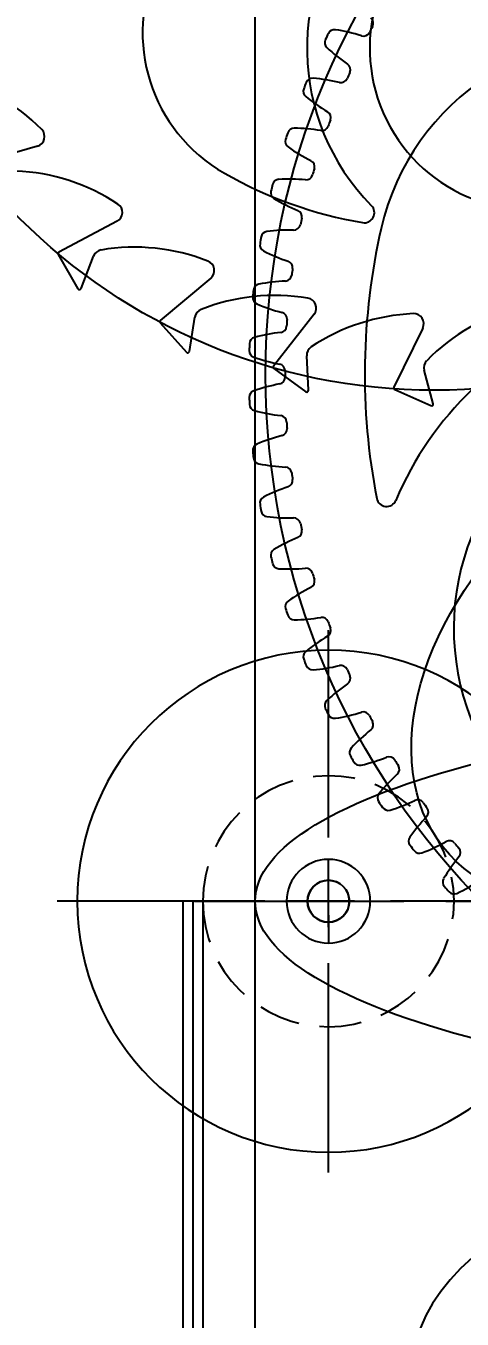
# Model space of a CAD drawing. Extents: x 60 to 170, y -32 to 30.
# Drawn here: x 66.79 to 69.4, y 10.44 to 18.17 of the extents above; entities that cross this region are included whole.
import ezdxf

# ---------------------------------------------------------------- set-up
doc = ezdxf.new("R2010")
doc.units = 0
doc.header["$MEASUREMENT"] = 0
doc.header["$PDMODE"] = 2
doc.header["$PDSIZE"] = 0.002
doc.linetypes.add('CENTER', pattern=[2, 1.25, -0.25, 0.25, -0.25])
doc.linetypes.add('HIDDEN', pattern=[0.375, 0.25, -0.125])
doc.layers.get('0').update_dxf_attribs({"linetype": 'CONTINUOUS'})
doc.layers.get('DEFPOINTS').update_dxf_attribs({"color": 159, "linetype": 'CONTINUOUS'})
for name, color, linetype in [('CABLE', 45, 'CONTINUOUS'), ('CENTER', 3, 'CENTER'), ('GEAR-64', 104, 'CONTINUOUS'), ('GEAR-90', 170, 'CONTINUOUS'), ('GEAR-ESCAPE-TIC', 63, 'CONTINUOUS'), ('GEAR-PULLEY', 104, 'CONTINUOUS'), ('HIDDEN', 1, 'HIDDEN'), ('PLATE-FRONT', 32, 'CONTINUOUS'), ('PLATE-MID', 173, 'CONTINUOUS'), ('PLATE-REAR', 180, 'CONTINUOUS'), ('TEXT', 7, 'CONTINUOUS')]:
    doc.layers.add(name, color=color, linetype=linetype)
doc.styles.add('ARCHITEC', font='ARCHITEC.SHX')
doc.dimstyles.new('DIM-2PLC', dxfattribs={"dimtxt": 0.5, "dimasz": 0.1, "dimexe": 0.1, "dimexo": 0.085, "dimgap": 0.06, "dimtad": 0, "dimtih": 1, "dimtoh": 1, "dimdec": 3, "dimzin": 4, "dimdsep": 46, "dimtxsty": 'ARCHITEC', "dimcen": -0.12, "dimclrd": 256, "dimclre": 256, "dimclrt": 256, "dimadec": 0, "dimazin": 0, "dimtfac": 1, "dimtdec": 3, "dimtofl": 0, "dimtmove": 0, "dimatfit": 3, "dimfxl": 0, "dimtvp": 0.07, "dimtolj": 1, "dimtzin": 4, "dimarcsym": 0})

# ---------------------------------------------------------------- blocks, each defined once
blk = doc.blocks.new('GEAR-90')
at = {"color": 0, "linetype": 'ByBlock'}
for centre, radius, start, end in [((-3.8968, 2.095), 0.04, 331.73687, 51.32192), ((0, 0), 4.6, 153.73938, 154.26062), ((-4.0894, 2.0176), 0.04, 81.10255, 153.73938), ((-4.2511, 0.9844), 1.0858, 72.67808, 81.10255), ((-3.9159, 2.0591), 0.04, 252.67808, 332.26313), ((0, 0), 4.3843, 151.73687, 152.26313), ((-4.1076, 1.9803), 0.04, 154.26062, 226.89745), ((-3.393, 2.7439), 1.0858, 226.89745, 235.32192), ((0, 0), 4.3843, 155.73687, 156.26313), ((-4.0335, 1.8181), 0.04, 335.73687, 55.32192), ((-4.2357, 1.689), 0.04, 158.26062, 230.89745), ((0, 0), 4.6, 157.73938, 158.26062), ((-4.2201, 1.7274), 0.04, 85.10255, 157.73938), ((-4.3094, 0.6855), 1.0858, 76.67808, 85.10255), ((-4.05, 1.7809), 0.04, 256.67808, 336.26313), ((-3.5761, 2.5005), 1.0858, 230.89745, 239.32192), ((-4.1505, 1.5323), 0.04, 339.73687, 59.32192), ((-4.3304, 1.4288), 0.04, 89.10255, 161.73938), ((-4.3467, 0.3832), 1.0858, 80.67808, 89.10255), ((-4.1644, 1.4941), 0.04, 260.67808, 340.26313), ((0, 0), 4.3843, 159.73687, 160.26313), ((-4.3432, 1.3894), 0.04, 162.26062, 234.89745), ((0, 0), 4.6, 161.73938, 162.26062), ((-3.7418, 2.245), 1.0858, 234.89745, 243.32192), ((-4.2473, 1.239), 0.04, 343.73687, 63.32192), ((-4.4195, 1.1233), 0.04, 93.10255, 165.73938), ((-4.3629, 0.079), 1.0858, 84.67808, 93.10255), ((-4.2585, 1.2), 0.04, 264.67808, 344.26313), ((0, 0), 4.3843, 163.73687, 164.26313), ((-4.4295, 1.083), 0.04, 166.26062, 238.89745), ((0, 0), 4.6, 165.73938, 166.26062), ((-3.8893, 1.9785), 1.0858, 238.89745, 247.32192), ((-4.3233, 0.9397), 0.04, 347.73687, 67.32192), ((0, 0), 4.3843, 167.73687, 168.26313), ((-4.4871, 0.8123), 0.04, 97.10255, 169.73938), ((-4.3578, -0.2255), 1.0858, 88.67808, 97.10255), ((-4.3318, 0.9), 0.04, 268.67808, 348.26313), ((-4.4943, 0.7714), 0.04, 170.26062, 242.89745), ((0, 0), 4.6, 169.73938, 170.26062), ((-4.0178, 1.7023), 1.0858, 242.89745, 251.32192), ((-4.3784, 0.6359), 0.04, 351.73687, 71.32192), ((0, 0), 4.3843, 171.73687, 172.26313), ((-4.3314, -0.5289), 1.0858, 92.67808, 101.10255), ((-4.384, 0.5956), 0.04, 272.67808, 352.26313), ((0, 0), 4.6, 173.73938, 174.26062), ((-4.5328, 0.4973), 0.04, 101.10255, 173.73938), ((-4.5371, 0.456), 0.04, 174.26062, 246.89745), ((-4.1268, 1.4179), 1.0858, 246.89745, 255.32192), ((-4.4121, 0.3289), 0.04, 355.73687, 75.32192), ((0, 0), 4.3843, 175.73687, 176.26313), ((-4.284, -0.8298), 1.0858, 96.67808, 105.10255), ((-4.4149, 0.2884), 0.04, 276.67808, 356.26313), ((0, 0), 4.6, 177.73938, 178.26062), ((-4.5565, 0.1799), 0.04, 105.10255, 177.73938), ((-4.5579, 0.1384), 0.04, 178.26062, 250.89745), ((-4.2157, 1.1266), 1.0858, 250.89745, 259.32192), ((-4.4243, 0.0203), 0.04, 359.73687, 79.32192), ((0, 0), 4.3843, 179.73687, 180.26313), ((-4.2157, -1.1266), 1.0858, 100.67808, 109.10255), ((-4.4243, -0.0203), 0.04, 280.67808, 0.26313), ((-4.5579, -0.1384), 0.04, 109.10255, 181.73938), ((0, 0), 4.6, 181.73938, 182.26062), ((-4.5565, -0.1799), 0.04, 182.26062, 254.89745), ((-4.284, 0.8298), 1.0858, 254.89745, 263.32192), ((-4.4149, -0.2884), 0.04, 3.73687, 83.32192), ((0, 0), 4.3843, 183.73687, 184.26313), ((-4.1268, -1.4179), 1.0858, 104.67808, 113.10255), ((-4.4121, -0.3289), 0.04, 284.67808, 4.26313), ((-4.5371, -0.456), 0.04, 113.10255, 185.73938), ((0, 0), 4.6, 185.73938, 186.26062), ((-4.5328, -0.4973), 0.04, 186.26062, 258.89745), ((-4.3314, 0.5289), 1.0858, 258.89745, 267.32192), ((-4.384, -0.5956), 0.04, 7.73687, 87.32192), ((0, 0), 4.3843, 187.73687, 188.26313), ((-4.0178, -1.7023), 1.0858, 108.67808, 117.10255), ((-4.3784, -0.6359), 0.04, 288.67808, 8.26313), ((-4.4943, -0.7714), 0.04, 117.10255, 189.73938), ((0, 0), 4.6, 189.73938, 190.26062), ((-4.4871, -0.8123), 0.04, 190.26062, 262.89745), ((-4.3578, 0.2255), 1.0858, 262.89745, 271.32192), ((-4.3318, -0.9), 0.04, 11.73687, 91.32192), ((0, 0), 4.3843, 191.73687, 192.26313), ((-3.8893, -1.9785), 1.0858, 112.67808, 121.10255), ((-4.3233, -0.9397), 0.04, 292.67808, 12.26313), ((-4.4295, -1.083), 0.04, 121.10255, 193.73938), ((0, 0), 4.6, 193.73938, 194.26062), ((-4.4195, -1.1233), 0.04, 194.26062, 266.89745), ((-4.3629, -0.079), 1.0858, 266.89745, 275.32192), ((-4.2585, -1.2), 0.04, 15.73687, 95.32192), ((-4.2473, -1.239), 0.04, 296.67808, 16.26313), ((0, 0), 4.3843, 195.73687, 196.26313), ((-3.7418, -2.245), 1.0858, 116.67808, 125.10255), ((-4.3432, -1.3894), 0.04, 125.10255, 197.73938), ((0, 0), 4.6, 197.73938, 198.26062), ((-4.3304, -1.4288), 0.04, 198.26062, 270.89745), ((-4.3467, -0.3832), 1.0858, 270.89745, 279.32192), ((-4.1644, -1.4941), 0.04, 19.73687, 99.32192), ((-4.1505, -1.5323), 0.04, 300.67808, 20.26313), ((0, 0), 4.3843, 199.73687, 200.26313), ((-3.5761, -2.5005), 1.0858, 120.67808, 129.10255), ((-4.2357, -1.689), 0.04, 129.10255, 201.73938), ((0, 0), 4.6, 201.73938, 202.26062), ((-4.2201, -1.7274), 0.04, 202.26062, 274.89745), ((-4.3094, -0.6855), 1.0858, 274.89745, 283.32192), ((-4.05, -1.7809), 0.04, 23.73687, 103.32192), ((0, 0), 4.3843, 203.73687, 204.26313), ((-3.393, -2.7439), 1.0858, 124.67808, 133.10255), ((-4.0335, -1.8181), 0.04, 304.67808, 24.26313), ((-4.1076, -1.9803), 0.04, 133.10255, 205.73938), ((0, 0), 4.6, 205.73938, 206.26062), ((-4.0894, -2.0176), 0.04, 206.26062, 278.89745), ((-4.2511, -0.9844), 1.0858, 278.89745, 287.32192), ((-3.9159, -2.0591), 0.04, 27.73687, 107.32192), ((0, 0), 4.3843, 207.73687, 208.26313), ((-3.8968, -2.095), 0.04, 308.67808, 28.26313), ((-3.1933, -2.9739), 1.0858, 128.67808, 137.10255), ((-3.9594, -2.262), 0.04, 137.10255, 209.73938), ((0, 0), 4.6, 209.73938, 210.26062), ((-3.9387, -2.2979), 0.04, 210.26062, 282.89745), ((-4.1721, -1.2785), 1.0858, 282.89745, 291.32192), ((-3.7627, -2.3273), 0.04, 31.73687, 111.32192), ((0, 0), 4.3843, 211.73687, 212.26313), ((-2.9781, -3.1894), 1.0858, 132.67808, 141.10255), ((-3.7412, -2.3617), 0.04, 312.67808, 32.26313), ((-3.792, -2.5327), 0.04, 141.10255, 213.73938), ((-4.0727, -1.5665), 1.0858, 286.89745, 295.32192), ((-3.5912, -2.5841), 0.04, 35.73687, 115.32192), ((0, 0), 4.6, 213.73938, 214.26062), ((-3.7688, -2.5671), 0.04, 214.26062, 286.89745), ((0, 0), 4.3843, 215.73687, 216.26313), ((-3.5674, -2.6169), 0.04, 316.67808, 36.26313), ((-2.7483, -3.3893), 1.0858, 136.67808, 145.10255), ((-3.6061, -2.791), 0.04, 145.10255, 217.73938), ((0, 0), 4.6, 217.73938, 218.26062), ((-3.5805, -2.8237), 0.04, 218.26062, 290.89745), ((-3.9535, -1.8467), 1.0858, 290.89745, 299.32192), ((-3.4022, -2.8283), 0.04, 39.73687, 119.32192), ((0, 0), 4.3843, 219.73687, 220.26313), ((-3.3761, -2.8594), 0.04, 320.67808, 40.26313), ((-2.5052, -3.5728), 1.0858, 140.67808, 149.10255), ((-3.4026, -3.0358), 0.04, 149.10255, 221.73938), ((0, 0), 4.6, 221.73938, 222.26062), ((-3.8151, -2.118), 1.0858, 294.89745, 303.32192), ((-3.3748, -3.0666), 0.04, 222.26062, 294.89745)]:
    blk.add_arc(centre, radius, start, end, dxfattribs=at)
for centre, radius, start, end in [((-2.3752, 0.5421), 1.4717, 349.83208, 167.14286), ((0, 0), 3.908, 167.14286, 190.96319), ((-1.9048, -1.519), 1.9717, 63.10402, 157.20337), ((-1.9048, -1.519), 1.4717, 41.26065, 218.57143), ((-3.7778, -0.7318), 0.06, 190.96319, 337.20337)]:
    blk.add_arc(centre, radius, start, end)
at = {"layer": 'DEFPOINTS', "color": 64}
blk.add_circle((0, 0), 4.5, dxfattribs=at)
blk = doc.blocks.new('*U37')
blk.add_circle((0, 0), 0.125)
at = {"layer": 'CENTER'}
for p, q in [((0, 0.0833), (0, 0.25)), ((-0.0833, 0), (-0.25, 0)), ((-0.0417, 0), (0.0417, 0)), ((0, -0.0417), (0, 0.0417)), ((0.0833, 0), (0.25, 0)), ((0, -0.0833), (0, -0.25))]:
    blk.add_line(p, q, dxfattribs=at)
blk = doc.blocks.new('MIDPLATE')
blk.add_ellipse((0, 0), major_axis=(4.5625, 0), ratio=0.256694)
at = {"layer": 'CENTER', "linetype": 'CENTER'}
blk.add_line((-4.9244, 0), (4.9972, 0), dxfattribs=at)
at = {"xscale": -1}
blk.add_blockref('*U37', (-4.125, 0), dxfattribs=at)
blk = doc.blocks.new('PULLEY')
for radius in [1.5, 0.25]:
    blk.add_circle((0, 0), radius)
at = {"layer": 'CENTER', "linetype": 'CENTER'}
for p, q in [((0, -1.62), (0, 1.62)), ((-1.62, 0), (1.62, 0))]:
    blk.add_line(p, q, dxfattribs=at)
at = {"layer": 'HIDDEN'}
blk.add_circle((0, 0), 0.75, dxfattribs=at)
blk = doc.blocks.new('TOOTH-ESCAPE')
for p, q in [((2.0633, -2.3525), (2.1749, -2.7299)), ((2.4137, -2.6439), (2.2398, -2.533)), ((2.1877, -2.7366), (2.4114, -2.6618))]:
    blk.add_line(p, q)
for centre, radius, start, end in [((3.4093, -2.5197), 1.1978, 147.04225, 178.12257), ((2.0057, -2.3695), 0.06, 16.48036, 135.04225), ((2.272, -2.4825), 0.06, 178.12257, 237.48036), ((2.4083, -2.6523), 0.01, 288.48036, 57.48036), ((2.1845, -2.7271), 0.01, 196.48036, 288.48036)]:
    blk.add_arc(centre, radius, start, end)
blk = doc.blocks.new('GEAR-ESCAPE')
for centre, radius, start, end in [((-0.3488, 1.5282), 0.9672, 291.92184, 102.85714), ((0, 0), 2.5347, 102.85714, 122.78733), ((-1.3401, 2.0804), 0.06, 122.78733, 267.04921), ((-1.4123, 0.6801), 1.3422, 0.26614, 87.04921), ((-1.4123, 0.6801), 0.9672, 343.35041, 154.28571)]:
    blk.add_arc(centre, radius, start, end)
at = {"layer": 'DEFPOINTS', "color": 21}
blk.add_circle((0, 0), 3.5, dxfattribs=at)
for rotation in [144, 132, 156.0000000000013, 120, 168, 180]:
    blk.add_blockref('TOOTH-ESCAPE', (0, 0), dxfattribs=dict(rotation=rotation))
blk = doc.blocks.new('TOOTH-64-10DP')
at = {"color": 0, "linetype": 'ByBlock'}
for centre, radius, start, end in [((0.819, 2.9996), 0.7319, 159.54245, 173.1207), ((0.1894, 3.2345), 0.06, 86.648, 159.54245), ((0, 0), 3.3, 86.63982, 86.648), ((0.1899, 3.2344), 0.06, 13.74537, 86.63982), ((-0.4628, 3.0748), 0.7319, 0.16712, 13.74537)]:
    blk.add_arc(centre, radius, start, end, dxfattribs=at)
for centre, radius, start, end in [((0.3291, 3.0771), 0.06, 180.16712, 263.89448), ((0, 0), 3.0346, 83.76835, 83.89448), ((0.3359, 3.0763), 0.06, 263.76835, 347.4957)]:
    blk.add_arc(centre, radius, start, end)
blk = doc.blocks.new('GEAR-64')
for radius in [0.25, 0.125]:
    blk.add_circle((0, 0), radius)
for centre, radius, start, end in [((0, 0), 2.781, 48.84075, 131.15925), ((-1.7073, 1.953), 0.187, 131.15925, 262.31522), ((1.7073, 1.953), 0.187, 277.68478, 48.84075), ((-2.1581, -1.3876), 3.1839, 50.19346, 82.31522), ((2.1581, -1.3876), 3.1839, 97.68478, 129.80654), ((-2.2938, 1.2115), 0.187, 85.1515, 152.15921), ((-2.4822, -1.0099), 2.4163, 38.17812, 85.1515), ((2.4822, -1.0099), 2.4163, 94.8485, 141.82188), ((2.2938, 1.2115), 0.187, 27.84079, 94.8485), ((0, 0), 2.781, 152.15921, 207.84079), ((0, 0), 2.781, 332.15921, 27.84079), ((0, 1.2019), 0.187, 230.19346, 309.80654), ((-0.7297, 0.3681), 0.187, 333.23414, 38.17812), ((0.7297, 0.3681), 0.187, 141.82188, 206.76586), ((0, 0), 0.6303, 153.23414, 206.76586), ((0, 0), 0.6303, 333.23414, 26.76586), ((-0.7297, -0.3681), 0.187, 321.82188, 26.76586), ((0.7297, -0.3681), 0.187, 153.23414, 218.17812), ((-2.4822, 1.0099), 2.4163, 274.8485, 321.82188), ((2.4822, 1.0099), 2.4163, 218.17812, 265.1515), ((-2.1581, 1.3876), 3.1839, 277.68478, 309.80654), ((0, -1.2019), 0.187, 50.19346, 129.80654), ((2.1581, 1.3876), 3.1839, 230.19346, 262.31522), ((-2.2938, -1.2115), 0.187, 207.84079, 274.8485), ((2.2938, -1.2115), 0.187, 265.1515, 332.15921), ((-1.7073, -1.953), 0.187, 97.68478, 228.84075), ((1.7073, -1.953), 0.187, 311.15925, 82.31522), ((0, 0), 2.781, 228.84075, 311.15925)]:
    blk.add_arc(centre, radius, start, end)
at = {"layer": 'CENTER', "linetype": 'CENTER'}
for p, q in [((0, -3.45), (0, 3.45)), ((3.45, 0), (-3.45, 0))]:
    blk.add_line(p, q, dxfattribs=at)
at = {"layer": 'DEFPOINTS', "color": 213}
blk.add_circle((0, 0), 3.2, dxfattribs=at)
for rotation in [18.70250455761754, 13.07750455761752, 7.452504557617122, 1.827504557617446, 356.2025045576174, 350.5775045576174, 24.32750455761744, 344.9525045576174, 29.95250455761729, 339.3275045576172, 35.57750455761744, 333.7025045576173, 41.20250455761745, 328.0775045576173, 322.4525045576175, 46.82750455761736, 52.45250455761743, 316.8275045576173, 311.2025045576174, 58.07750455761752, 63.7025045576176, 305.5775045576173, 299.9525045576174, 69.32750455761736, 294.3275045576174, 74.95250455761752, 80.57750455761737, 288.7025045576174, 283.0775045576174, 86.20250455761744, 277.4525045576175, 91.82750455761742, 271.8275045576174, 97.45250455761749, 103.0775045576174, 266.2025045576175, 108.7025045576175, 260.5775045576174, 114.3275045576175, 254.9525045576175, 249.3275045576175, 119.9525045576175, 125.5775045576176, 243.7025045576175, 131.2025045576175, 238.0775045576175, 136.8275045576175, 232.4525045576176, 142.4525045576178, 226.8275045576176, 148.0775045576175, 221.2025045576175, 153.7025045576175, 215.5775045576177, 159.3275045576175, 209.9525045576176, 164.9525045576175, 204.3275045576176, 170.5775045576175, 198.7025045576176, 176.2025045576176, 187.4525045576173, 193.0775045576175, 181.8275045576176]:
    blk.add_blockref('TOOTH-64-10DP', (0, 0), dxfattribs=dict(rotation=rotation))
at = {"layer": 'TEXT', "color": 213, "style": 'ARCHITEC'}
for s, p in [('64t', (3.3815, -0.6582)), ('6.4 pd', (3.3815, -0.8457))]:
    blk.add_text(s, height=0.125, dxfattribs=at).set_placement(p)
blk = doc.blocks.new('PLATE-FRONT')
blk.add_line((4.5625, -5.8316), (4.5625, 5.0081))
blk.add_circle((4.125, -3.15), 0.125)
at = {"extrusion": (0, 0, -1)}
blk.add_ellipse((0, -5.9566), major_axis=(3.625, 0), ratio=0.430352, start_param=-3.073886, end_param=-0.067707, dxfattribs=at)
at = {"layer": 'CENTER', "linetype": 'CENTER'}
for p, q in [((4.125, -3.305), (4.125, -2.995)), ((3.97, -3.15), (4.28, -3.15))]:
    blk.add_line(p, q, dxfattribs=at)
blk = doc.blocks.new('PLATE-REAR')
blk.add_line((-4.5625, -5.8316), (-4.5625, 5.0081))
blk.add_circle((-4.125, -3.15), 0.125)
blk.add_ellipse((-2.1291, -1.7086), major_axis=(-1.2728, -1.1627), ratio=0.68296)
blk.add_ellipse((0, -5.9566), major_axis=(-3.625, 0), ratio=0.430352, start_param=-3.073886, end_param=-0.067707)
at = {"layer": 'CENTER', "linetype": 'CENTER'}
for p, q in [((-4.125, -3.305), (-4.125, -2.995)), ((-3.97, -3.15), (-4.28, -3.15))]:
    blk.add_line(p, q, dxfattribs=at)
blk = doc.blocks.new('*D59')
at = {"layer": 'DEFPOINTS', "color": 0}
for p in [(60.7855, 25.5376), (72.6865, 25.5376), (66.2296, -29.3501)]:
    blk.add_point(p, dxfattribs=at)
at = {"layer": 'TEXT', "lineweight": -2}
for p, q in [((72.6015, 25.5376), (60.6855, 25.5376)), ((60.7855, 25.4376), (60.7855, -1.5962)), ((60.7855, -29.2501), (60.7855, -2.2162)), ((66.1446, -29.3501), (60.6855, -29.3501))]:
    blk.add_line(p, q, dxfattribs=at)
at = {"layer": 'TEXT'}
for points in [[(60.7689, 25.4376), (60.8022, 25.4376), (60.7855, 25.5376)], [(60.7689, -29.2501), (60.8022, -29.2501), (60.7855, -29.3501)]]:
    blk.add_solid(points, dxfattribs=at)
at = {"layer": 'TEXT', "insert": (60.7855, -1.9062), "char_height": 0.5, "attachment_point": 5, "style": 'ARCHITEC'}
blk.add_mtext('\\A1;54.888', dxfattribs=at)

msp = doc.modelspace()

# ---------------------------------------------------------------- linework, layer by layer
at = {"layer": 'CABLE'}
for p, q in [((67.7268, 12.9373), (67.7268, 2.4807)), ((67.7868, 12.9373), (67.7868, 2.4807)), ((67.8468, 12.9373), (67.8468, 2.4807))]:
    msp.add_line(p, q, dxfattribs=at)

# ---------------------------------------------------------------- block references
at = {"layer": 'GEAR-64', "rotation": 88.0123830285952}
msp.add_blockref('GEAR-64', (72.7218, 20.9873), dxfattribs=at)
at = {"layer": 'GEAR-90'}
msp.add_blockref('GEAR-90', (72.7218, 16.0873), dxfattribs=at)
at = {"layer": 'GEAR-ESCAPE-TIC', "rotation": 137.484416479035}
msp.add_blockref('GEAR-ESCAPE', (69.2293, 19.49), dxfattribs=at)
at = {"layer": 'GEAR-PULLEY', "xscale": -1}
msp.add_blockref('PULLEY', (68.5968, 12.9373), dxfattribs=at)
at = {"layer": 'PLATE-FRONT', "xscale": -1}
msp.add_blockref('PLATE-FRONT', (72.7218, 16.0873), dxfattribs=at)
at = {"layer": 'PLATE-MID'}
msp.add_blockref('MIDPLATE', (72.7218, 12.9373), dxfattribs=at)
at = {"layer": 'PLATE-REAR'}
msp.add_blockref('PLATE-REAR', (72.7218, 16.0873), dxfattribs=at)

# ---------------------------------------------------------------- dimensions: what is measured, and where the dimension line sits
at = {"layer": 'TEXT'}
dim = msp.add_linear_dim(base=(60.7855, 25.5376), p1=(66.2296, -29.3501), p2=(72.6865, 25.5376), angle=90, dimstyle='DIM-2PLC', dxfattribs=at)
dim.commit()
dim.dimension.update_dxf_attribs({"geometry": '*D59', "text_midpoint": (60.7855, -1.9062)})

doc.saveas('drawing.dxf')
